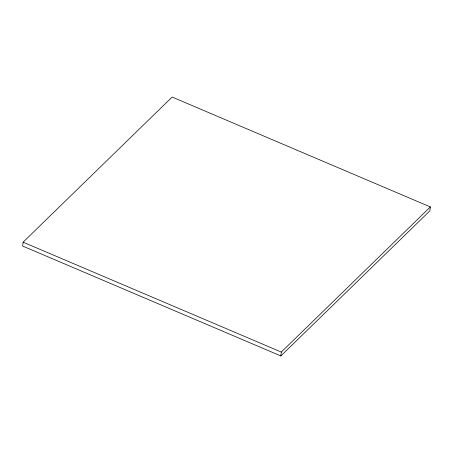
<?xml version="1.0" encoding="UTF-8"?>
<svg xmlns="http://www.w3.org/2000/svg" width="453" height="453" viewBox="0 0 453 453"><rect width="100%" height="100%" fill="white"/><g stroke="black" fill="none" stroke-linecap="round" stroke-linejoin="round"><path stroke-width="0.68" d="M23.114 242.174L22.65 246.064L280.849 355.95L429.886 210.826L430.35 206.936L172.151 97.05L23.114 242.174L281.307 352.06L430.35 206.936M280.849 355.95L281.307 352.06"/></g></svg>
